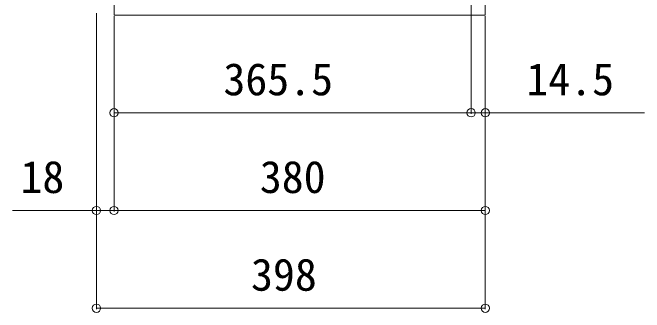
# Model space of a CAD drawing. Units: millimetres, scale not verified. Extents: x -2772 to 2772, y -4480 to 4487.
# Drawn here: x -1264 to -618, y -3019 to -2712 of the extents above; entities that cross this region are included whole.
import ezdxf
from ezdxf.enums import TextEntityAlignment as Align

# ---------------------------------------------------------------- set-up
doc = ezdxf.new("R2010")
doc.units = ezdxf.units.MM
doc.header["$LTSCALE"] = 15
doc.linetypes.add('CHAIN2', pattern=[12, 9, -1, 1, -1])
doc.layers.add('0-2_YKK_ZWAK', color=2, linetype='CHAIN2', lineweight=9)
doc.layers.add('0-6_YKK_D', color=6, linetype='Continuous', lineweight=9)
doc.styles.add('ＭＳ ゴシック', font='')
doc.styles.get('ＭＳ ゴシック').set_extended_font_data('MS Gothic')

msp = doc.modelspace()

# ---------------------------------------------------------------- linework, layer by layer
at = {"layer": '0-2_YKK_ZWAK', "linetype": 'Continuous'}
msp.add_lwpolyline([(-1160.47, -2714.82), (-780.47, -2714.82), (-780.47, -1934.82), (-1160.47, -1934.82)], close=True, dxfattribs=at)
at = {"layer": '0-6_YKK_D'}
for p, q in [((-794.97, -2704.57), (-794.97, -2815.82)), ((-794.97, -2704.57), (-794.97, -2815.82)), ((-1178.47, -2712.82), (-1178.47, -2915.82)), ((-1178.47, -2712.82), (-1178.47, -3015.82)), ((-1160.47, -2715.82), (-1160.47, -2815.82)), ((-1160.47, -2715.82), (-1160.47, -2915.82)), ((-1160.47, -2715.82), (-1160.47, -2915.82)), ((-780.47, -2715.82), (-780.47, -2815.82)), ((-780.47, -2715.82), (-780.47, -2915.82)), ((-780.47, -2715.82), (-780.47, -3015.82)), ((-1160.47, -2814.82), (-794.97, -2814.82)), ((-794.97, -2814.82), (-811.97, -2814.82)), ((-794.97, -2814.82), (-780.47, -2814.82)), ((-780.47, -2814.82), (-617.67, -2814.82)), ((-1160.47, -2914.82), (-780.47, -2914.82)), ((-1178.47, -3014.82), (-780.47, -3014.82))]:
    msp.add_line(p, q, dxfattribs=at)
msp.add_lwpolyline([(-1160.47, -2914.82), (-1178.47, -2914.82), (-1264.27, -2914.82)], dxfattribs=at)
for centre in [(-1160.47, -2814.82), (-794.97, -2814.82), (-794.97, -2814.82), (-780.47, -2814.82), (-1178.47, -2914.82), (-1160.47, -2914.82), (-1160.47, -2914.82), (-780.47, -2914.82), (-1178.47, -3014.82), (-780.47, -3014.82)]:
    msp.add_circle(centre, 4.25, dxfattribs=at)

# ---------------------------------------------------------------- texts
at = {"layer": '0-6_YKK_D', "style": 'ＭＳ ゴシック'}
for s, p in [('365.5', (-1048.52, -2806.82)), ('14.5', (-738.47, -2806.82)), ('18', (-1256.27, -2906.82)), ('380', (-1011.27, -2906.82)), ('398', (-1020.27, -3006.82))]:
    msp.add_text(s, height=32.99, dxfattribs=at).set_placement(p, align=Align.BOTTOM_LEFT)

doc.saveas('drawing.dxf')
